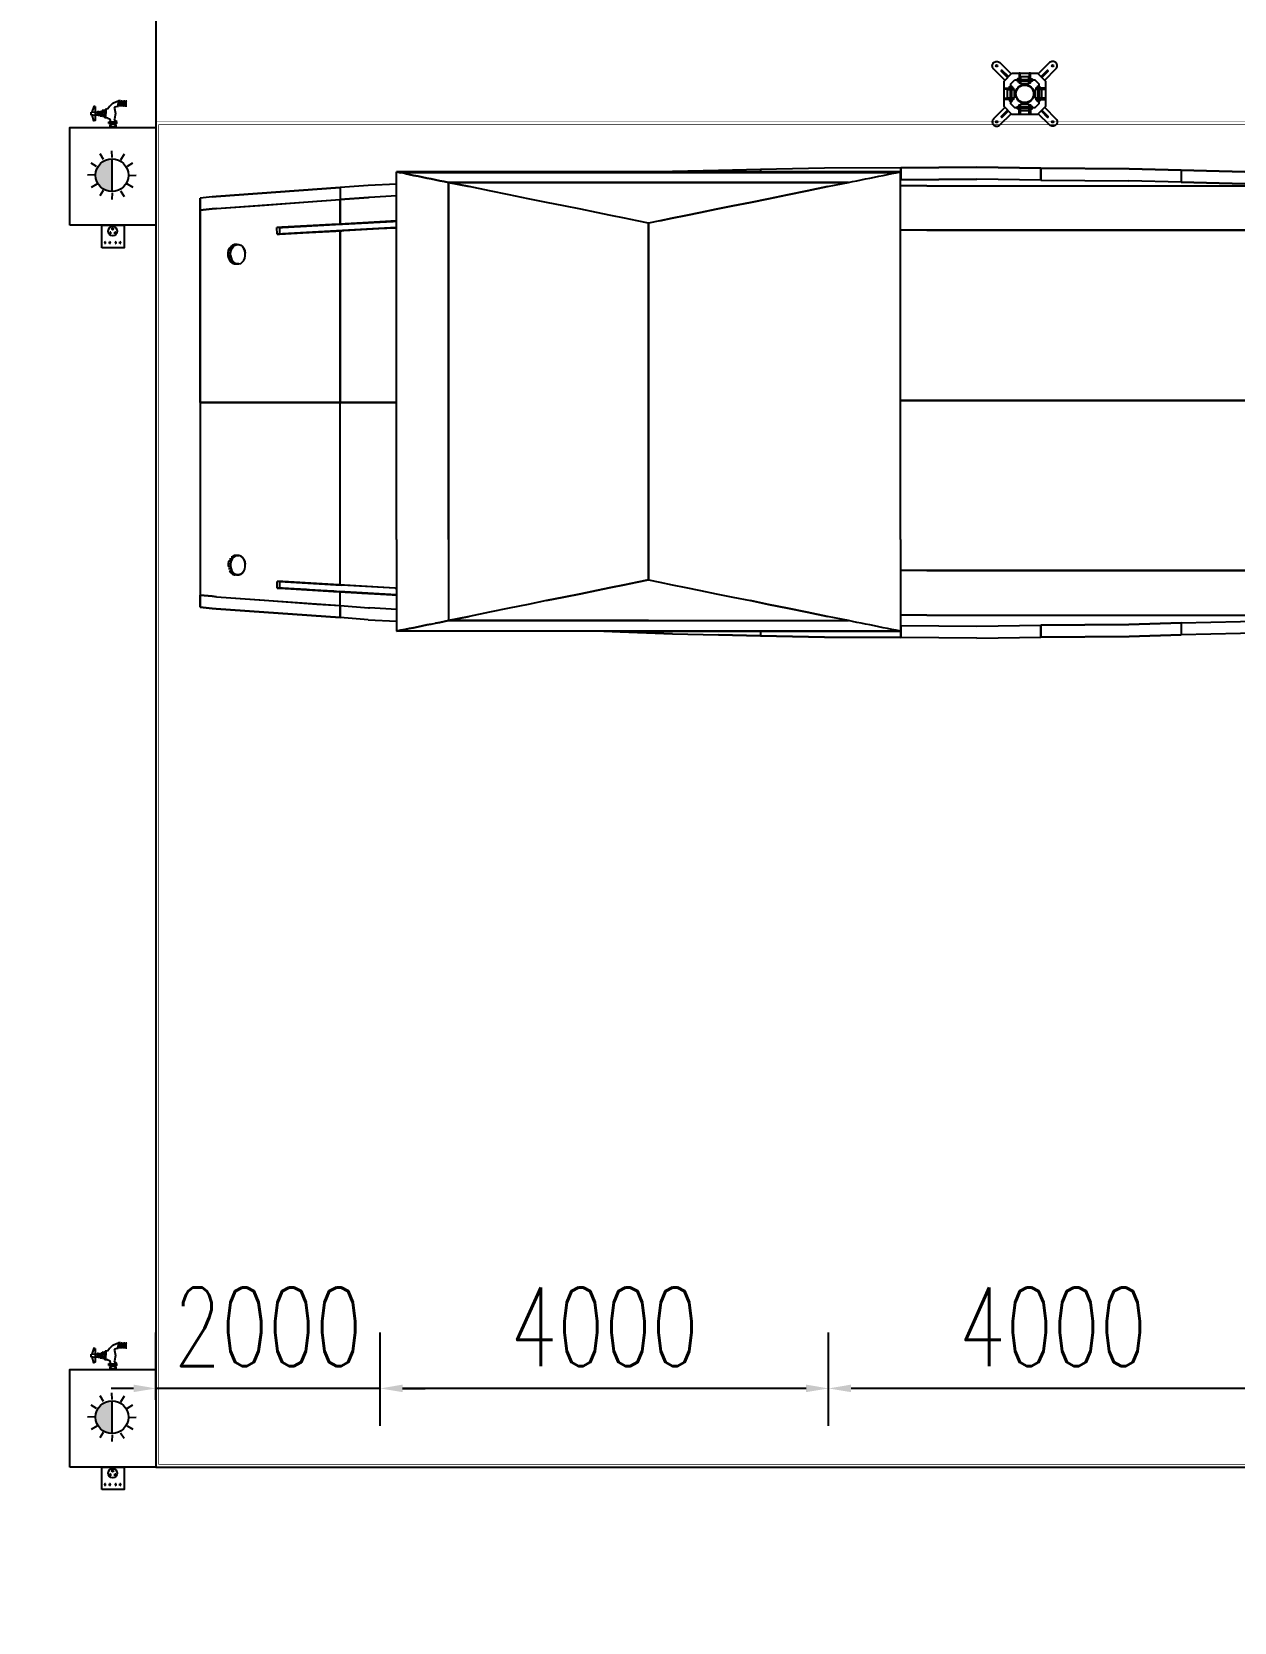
# Model space of a CAD drawing. Header units: millimetres. Extents: x -1003406 to 3312184, y 81337 to 716393.
# Drawn here: x 1401102 to 1411828, y 275151 to 289336 of the extents above; entities that cross this region are included whole.
import ezdxf

# ---------------------------------------------------------------- set-up
doc = ezdxf.new("R2010")
doc.units = ezdxf.units.MM
doc.header["$LTSCALE"] = 10
doc.linetypes.add('ACAD_ISO03W100', pattern=[30, 12, -18])
doc.layers.get('0').update_dxf_attribs({"linetype": 'CONTINUOUS'})
doc.layers.get('Defpoints').update_dxf_attribs({"linetype": 'CONTINUOUS'})
for name, color, linetype in [('W-ancillary measures附属措施', 1, 'CONTINUOUS'), ('W-bridge approach引桥', 4, 'CONTINUOUS'), ('W-FLOAT_BOWL浮筒', 253, 'CONTINUOUS'), ('W-MOUNTING固定方式', 5, 'CONTINUOUS'), ('W-STEEL_FRAME钢架', 3, 'CONTINUOUS'), ('配筋率', 61, 'CONTINUOUS')]:
    doc.layers.add(name, color=color, linetype=linetype)
doc.styles.add('STANDARD_T3', font='simplex.shx', dxfattribs={"width": 0.7, "bigfont": 'gbcbig.shx'})
doc.dimstyles.new('W&&200', dxfattribs={"dimtxt": 700, "dimasz": 200, "dimexe": 500, "dimexo": 600, "dimgap": 200, "dimtad": 1, "dimdec": 0, "dimzin": 0, "dimdsep": 46, "dimtxsty": 'STANDARD_T3', "dimcen": 0.09, "dimclrd": 1, "dimclre": 1, "dimclrt": 7, "dimazin": 2, "dimtfac": 1, "dimtdec": 0, "dimtix": 1, "dimtmove": 2, "dimatfit": 3, "dimfxl": 100, "dimtolj": 1, "dimtzin": 0, "dimarcsym": 0})

# ---------------------------------------------------------------- blocks, each defined once
blk = doc.blocks.new('A$C5dbce5db')
blk.add_hatch(color=3).paths.add_polyline_path([(793, 392, 1), (501, 392)])
at = {"color": 5}
for p, q in [((37, 450), (53, 450)), ((37, 415), (53, 415)), ((37, 356), (53, 356)), ((37, 321), (53, 321)), ((124, 403), (140, 403)), ((124, 368), (140, 368))]:
    blk.add_line(p, q, dxfattribs=at)
blk.add_line((501, 392), (793, 392))
at = {"color": 3}
blk.add_lwpolyline([(200, 768), (1071, 768), (1071, 0), (200, 0)], close=True, dxfattribs=at)
at = {"color": 0}
for points in [[(567, 528), (537, 578)], [(649, 551), (647, 611)], [(724, 531), (753, 579)], [(510, 471), (463, 501)], [(786, 469), (836, 499)], [(490, 391), (430, 394)], [(508, 315), (458, 285)], [(784, 312), (836, 282)], [(804, 392), (863, 394)], [(570, 257), (540, 205)], [(644, 232), (647, 178)], [(727, 255), (757, 205)]]:
    blk.add_lwpolyline(points, dxfattribs=at)
at = {"color": 3}
for points in [[(1260, 543), (1136, 543), (1131, 554), (1186, 568)], [(1179, 541), (1186, 579), (1208, 578)], [(1208, 578), (1212, 545)], [(1260, 543), (1261, 554), (1208, 572)], [(1157, 429), (1151, 413), (1135, 408)], [(1157, 429), (1159, 456)], [(1234, 447), (1158, 450)], [(1170, 461), (1159, 456)], [(1234, 452), (1159, 456)], [(1170, 461), (1171, 477)], [(1170, 461), (1224, 458), (1234, 452)], [(1171, 477), (1176, 482), (1181, 476)], [(1215, 496), (1177, 498), (1176, 482)], [(1219, 480), (1176, 482)], [(1211, 523), (1184, 519), (1178, 514)], [(1178, 509), (1178, 514)], [(1215, 507), (1178, 509)], [(1181, 476), (1209, 480)], [(1181, 476), (1181, 460)], [(1182, 498), (1183, 509)], [(1185, 541), (1184, 519)], [(1189, 519), (1188, 508)], [(1206, 540), (1205, 524)], [(1205, 524), (1205, 508)], [(1208, 459), (1209, 480), (1225, 480)], [(1209, 497), (1210, 507)], [(1211, 523), (1216, 518), (1215, 507)], [(1215, 496), (1219, 480)], [(1224, 458), (1225, 480)], [(1259, 413), (1239, 430), (1234, 452)], [(1075, 406), (1073, 362)], [(1100, 367), (1073, 362)], [(1102, 404), (1075, 406)], [(1081, 411), (1078, 357)], [(1111, 361), (1078, 357)], [(1108, 409), (1081, 411)], [(1102, 410), (1100, 361)], [(1122, 371), (1106, 372)], [(1123, 398), (1107, 399)], [(1108, 420), (1124, 419)], [(1108, 420), (1110, 350), (1126, 349)], [(1123, 398), (1122, 371), (1126, 349)], [(1124, 419), (1123, 398)], [(1135, 408), (1124, 409)], [(1126, 349), (1133, 365), (1149, 370)], [(1241, 370), (1197, 362), (1149, 370)], [(1241, 370), (1257, 364), (1262, 348)], [(1259, 413), (1290, 384), (1305, 351), (1310, 335)], [(1262, 348), (1261, 337)], [(1261, 337), (1310, 335)], [(1264, 283), (1264, 288), (1265, 299)], [(1265, 304), (1265, 310), (1266, 321)], [(1266, 326), (1266, 331), (1266, 337)], [(1268, 261), (1266, 337)], [(1269, 283), (1269, 288), (1270, 299)], [(1270, 304), (1271, 309), (1271, 320)], [(1271, 326), (1272, 331), (1272, 336)], [(1275, 282), (1275, 288), (1275, 298)], [(1276, 304), (1276, 309), (1276, 320)], [(1277, 325), (1277, 331), (1277, 336)], [(1279, 260), (1277, 336)], [(1280, 277), (1280, 282), (1281, 298)], [(1281, 303), (1281, 309), (1282, 320)], [(1282, 325), (1282, 331), (1283, 336)], [(1285, 276), (1285, 282), (1286, 293)], [(1286, 298), (1286, 303), (1287, 319)], [(1288, 325), (1288, 330), (1288, 336)], [(1290, 260), (1288, 336)], [(1291, 276), (1291, 281), (1291, 292)], [(1292, 298), (1292, 303), (1292, 314)], [(1293, 319), (1293, 325), (1293, 335)], [(1296, 276), (1296, 281), (1297, 292)], [(1297, 297), (1297, 303), (1298, 314)], [(1298, 319), (1298, 324), (1299, 335)], [(1301, 259), (1299, 335)], [(1301, 275), (1302, 281), (1302, 292)], [(1302, 297), (1303, 302), (1303, 313)], [(1304, 319), (1304, 324), (1304, 335)], [(1307, 275), (1307, 281), (1308, 291)], [(1308, 297), (1308, 302), (1309, 313)], [(1309, 318), (1309, 324), (1310, 335)], [(1263, 261), (1263, 267), (1264, 277)], [(1274, 261), (1274, 266), (1274, 271), (1269, 277)], [(1274, 261), (1274, 266), (1274, 277)], [(1284, 260), (1285, 271)], [(1284, 260), (1285, 271)], [(1295, 260), (1295, 265), (1290, 271)], [(1295, 260), (1296, 270)], [(1306, 259), (1306, 264), (1301, 270)], [(1306, 259), (1307, 270)]]:
    blk.add_lwpolyline(points, dxfattribs=at)
blk.add_lwpolyline([(0, 484), (200, 484), (200, 284), (0, 284)], close=True)
at = {"color": 5}
for centre, radius in [((147, 386), 41.3), ((167, 386), 8)]:
    blk.add_circle(centre, radius, dxfattribs=at)
at = {"color": 0}
blk.add_circle((647, 392), 146, dxfattribs=at)
at = {"color": 5}
for centre, start, end in [((45, 450), 0, 180), ((45, 415), 180, 0), ((45, 356), 0, 180), ((45, 321), 180, 0), ((132, 403), 0, 180), ((132, 368), 180, 0)]:
    blk.add_arc(centre, 8, start, end, dxfattribs=at)
blk = doc.blocks.new('A$C3f3ab1c7')
h = blk.add_hatch(color=256)
h.dxf.hatch_style = 1
edge = h.paths.add_edge_path(flags=17)
edge.add_arc((290, 290), 82.5, 0, 360)
edge = h.paths.add_edge_path(flags=0)
edge.add_arc((290, 290), 78.5, 0, 360)
edge = h.paths.add_edge_path(flags=17)
edge.add_arc((290, 290), 82.5, 0, 360)
edge = h.paths.add_edge_path(flags=0)
edge.add_arc((290, 290), 78.5, 0, 360)
edge = h.paths.add_edge_path(flags=17)
edge.add_arc((290, 290), 82.5, 0, 360)
edge = h.paths.add_edge_path(flags=0)
edge.add_arc((290, 290), 78.5, 0, 360)
edge = h.paths.add_edge_path(flags=17)
edge.add_arc((290, 290), 82.5, 0, 360)
edge = h.paths.add_edge_path(flags=0)
edge.add_arc((290, 290), 78.5, 0, 360)
for p, q in [((174, 356), (160, 356)), ((161, 354), (161, 347)), ((168, 343), (165, 347)), ((170, 343), (167, 347)), ((172, 347), (172, 354)), ((224, 406), (224, 420)), ((226, 418), (233, 418)), ((233, 407), (226, 407)), ((237, 412), (233, 415)), ((237, 410), (233, 413)), ((343, 412), (347, 415)), ((343, 410), (347, 413)), ((354, 418), (347, 418)), ((347, 407), (354, 407)), ((406, 356), (420, 356)), ((407, 347), (407, 354)), ((410, 343), (413, 347)), ((412, 343), (415, 347)), ((418, 354), (418, 347)), ((161, 226), (161, 233)), ((168, 237), (165, 233)), ((170, 237), (167, 233)), ((172, 233), (172, 226)), ((224, 174), (224, 160)), ((233, 172), (226, 172)), ((226, 161), (233, 161)), ((237, 170), (233, 167)), ((237, 168), (233, 165)), ((343, 170), (347, 167)), ((343, 168), (347, 165)), ((347, 172), (354, 172)), ((354, 161), (347, 161)), ((407, 233), (407, 226)), ((410, 237), (413, 233)), ((412, 237), (415, 233)), ((418, 226), (418, 233))]:
    blk.add_line(p, q)
at = {"color": 6, "linetype": 'ACAD_ISO03W100'}
for p, q in [((161, 340), (161, 240)), ((173, 340), (173, 240)), ((240, 418), (340, 418)), ((240, 406), (340, 406)), ((406, 340), (406, 240)), ((418, 340), (418, 240)), ((240, 173), (340, 173)), ((240, 161), (340, 161))]:
    blk.add_line(p, q, dxfattribs=at)
at = {"color": 2}
for p, q in [((167, 330), (167, 340)), ((250, 412), (240, 412)), ((340, 412), (330, 412)), ((412, 330), (412, 340)), ((167, 240), (167, 250)), ((250, 167), (240, 167)), ((340, 167), (330, 167)), ((412, 240), (412, 250))]:
    blk.add_line(p, q, dxfattribs=at)
at = {"color": 4}
for p, q in [((356, 419), (359, 419)), ((356, 413), (360, 413)), ((359, 407), (356, 407)), ((161, 224), (161, 221)), ((167, 224), (167, 220)), ((173, 221), (173, 224)), ((359, 173), (356, 173)), ((356, 167), (360, 167)), ((356, 161), (359, 161)), ((407, 221), (407, 224)), ((413, 224), (413, 220)), ((419, 224), (419, 221))]:
    blk.add_line(p, q, dxfattribs=at)
for points in [[(176, 475), (404, 475), (475, 404), (475, 176), (404, 105), (176, 105), (105, 176), (105, 404)], [(240, 475), (240, 389), (250, 389), (250, 475)], [(330, 475), (330, 389), (340, 389), (340, 475)], [(105, 340), (191, 340), (191, 330), (105, 330)], [(175, 356), (172, 356), (161, 356), (158, 356)], [(201, 415), (379, 415), (415, 379), (415, 201), (379, 165), (201, 165), (165, 201), (165, 379)], [(224, 404), (224, 407), (224, 418), (224, 421)], [(356, 404), (356, 407), (356, 418), (356, 421)], [(360, 408), (358, 406), (358, 420), (360, 418)], [(475, 340), (389, 340), (389, 330), (475, 330)], [(404, 356), (407, 356), (418, 356), (421, 356)], [(105, 250), (191, 250), (191, 240), (105, 240)], [(175, 224), (172, 224), (161, 224), (158, 224)], [(172, 220), (174, 222), (160, 222), (162, 220)], [(224, 175), (224, 172), (224, 161), (224, 158)], [(240, 105), (240, 191), (250, 191), (250, 105)], [(330, 105), (330, 191), (340, 191), (340, 105)], [(356, 175), (356, 172), (356, 161), (356, 158)], [(360, 172), (358, 174), (358, 160), (360, 162)], [(475, 250), (389, 250), (389, 240), (475, 240)], [(404, 224), (407, 224), (418, 224), (421, 224)], [(408, 220), (406, 222), (420, 222), (418, 220)]]:
    blk.add_lwpolyline(points, close=True)
for points in [[(237, 426), (237, 398), (240, 398), (240, 426), (237, 426), (237, 425)], [(343, 426), (343, 398), (340, 398), (340, 426), (343, 426), (343, 425)], [(153, 343), (181, 343), (181, 340), (153, 340), (153, 343), (154, 343)], [(358, 406), (356, 406), (356, 420), (358, 420)], [(426, 343), (398, 343), (398, 340), (426, 340), (426, 343), (425, 343)], [(153, 237), (181, 237), (181, 240), (153, 240), (153, 237), (154, 237)], [(174, 222), (174, 224), (160, 224), (160, 222)], [(237, 153), (237, 181), (240, 181), (240, 153), (237, 153), (237, 154)], [(343, 153), (343, 181), (340, 181), (340, 153), (343, 153), (343, 154)], [(358, 174), (356, 174), (356, 160), (358, 160)], [(426, 237), (398, 237), (398, 240), (426, 240), (426, 237), (425, 237)], [(406, 222), (406, 224), (420, 224), (420, 222)]]:
    blk.add_lwpolyline(points)
for points in [[(322, 442), (257, 442, 0.414214), (252, 437), (252, 387, 0.414214), (257, 382), (322, 382, 0.414214), (327, 387), (327, 437, 0.414214)], [(137, 257), (137, 322, -0.414214), (142, 327), (192, 327, -0.414214), (197, 322), (197, 257, -0.414214), (192, 252), (142, 252, -0.414214)], [(178, 354), (178, 347), (177, 347), (177, 343), (156, 343), (156, 347), (177, 347), (155, 347), (155, 354, -0.666667), (161, 354, -0.363636), (172, 354, -0.666667)], [(226, 401), (233, 401), (233, 402), (237, 402), (237, 423), (233, 423), (233, 402), (233, 424), (226, 424, 0.666667), (226, 418, 0.363636), (226, 407, 0.666667)], [(354, 401), (347, 401), (347, 402), (343, 402), (343, 423), (347, 423), (347, 402), (347, 424), (354, 424, -0.666667), (354, 418, -0.363636), (354, 407, -0.666667)], [(442, 257), (442, 322, 0.414214), (437, 327), (387, 327, 0.414214), (382, 322), (382, 257, 0.414214), (387, 252), (437, 252, 0.414214)], [(401, 354), (401, 347), (402, 347), (402, 343), (423, 343), (423, 347), (402, 347), (424, 347), (424, 354, 0.666667), (418, 354, 0.363636), (407, 354, 0.666667)], [(178, 226), (178, 233), (177, 233), (177, 237), (156, 237), (156, 233), (177, 233), (155, 233), (155, 226, 0.666667), (161, 226, 0.363636), (172, 226, 0.666667)], [(226, 178), (233, 178), (233, 177), (237, 177), (237, 156), (233, 156), (233, 177), (233, 155), (226, 155, -0.666667), (226, 161, -0.363636), (226, 172, -0.666667)], [(322, 137), (257, 137, -0.414214), (252, 142), (252, 192, -0.414214), (257, 197), (322, 197, -0.414214), (327, 192), (327, 142, -0.414214)], [(354, 178), (347, 178), (347, 177), (343, 177), (343, 156), (347, 156), (347, 177), (347, 155), (354, 155, 0.666667), (354, 161, 0.363636), (354, 172, 0.666667)], [(401, 226), (401, 233), (402, 233), (402, 237), (423, 237), (423, 233), (402, 233), (424, 233), (424, 226, -0.666667), (418, 226, -0.363636), (407, 226, -0.666667)]]:
    blk.add_lwpolyline(points, format="xyb", close=True)
at = {"layer": 'W-ancillary measures附属措施'}
for radius in [82.5, 82.5, 82.5, 82.5, 78.5, 78.5, 78.5, 78.5]:
    blk.add_circle((290, 290), radius, dxfattribs=at)
at = {"layer": 'W-MOUNTING固定方式', "color": 6}
for points in [[(112, 411), (12, 512, -0.414214), (12, 568), (12, 568, -0.414214), (68, 568), (169, 468)], [(468, 411), (568, 512, 0.414214), (568, 568), (568, 568, 0.414214), (512, 568), (411, 468)], [(112, 169), (12, 68, 0.414214), (12, 12), (12, 12, 0.414214), (68, 12), (169, 112)], [(468, 169), (568, 68, -0.414214), (568, 12), (568, 12, -0.414214), (512, 12), (411, 112)]]:
    blk.add_lwpolyline(points, format="xyb", dxfattribs=at)
for points in [[(144, 443), (87, 500), (80, 493), (137, 436)], [(436, 443), (493, 500), (500, 493), (443, 436)], [(144, 137), (87, 80), (80, 87), (137, 144)], [(436, 137), (493, 80), (500, 87), (443, 144)]]:
    blk.add_lwpolyline(points, dxfattribs=at)
at = {"layer": 'W-MOUNTING固定方式', "color": 5}
for centre in [(40, 540), (540, 540), (40, 40), (540, 40)]:
    blk.add_circle(centre, 7, dxfattribs=at)
blk = doc.blocks.new('*D369')
at = {"layer": 'Defpoints', "color": 0, "transparency": 16777216}
for p in [(1408210, 277236), (1408210, 276302), (1412210, 276302)]:
    blk.add_point(p, dxfattribs=at)
at = {"layer": 'W-bridge approach引桥', "color": 1, "lineweight": -2, "transparency": 16777216}
for p, q in [((1408210, 276902), (1408210, 277736)), ((1412210, 276902), (1412210, 277736)), ((1412010, 277236), (1408410, 277236))]:
    blk.add_line(p, q, dxfattribs=at)
at = {"layer": 'W-bridge approach引桥', "color": 1, "transparency": 16777216}
for points in [[(1408410, 277270), (1408410, 277203), (1408210, 277236)], [(1412010, 277270), (1412010, 277203), (1412210, 277236)]]:
    blk.add_solid(points, dxfattribs=at)
at = {"layer": 'W-bridge approach引桥', "color": 7, "transparency": 16777216, "insert": (1410210, 277786), "char_height": 700, "attachment_point": 5, "style": 'STANDARD_T3'}
blk.add_mtext('\\A1;4000', dxfattribs=at)
blk = doc.blocks.new('*D370')
at = {"layer": 'Defpoints', "color": 0, "transparency": 16777216}
for p in [(1404210, 277236), (1404210, 276302), (1408210, 276302)]:
    blk.add_point(p, dxfattribs=at)
at = {"layer": 'W-bridge approach引桥', "color": 1, "lineweight": -2, "transparency": 16777216}
for p, q in [((1404210, 276902), (1404210, 277736)), ((1408210, 276902), (1408210, 277736)), ((1408010, 277236), (1404410, 277236))]:
    blk.add_line(p, q, dxfattribs=at)
at = {"layer": 'W-bridge approach引桥', "color": 1, "transparency": 16777216}
for points in [[(1404410, 277270), (1404410, 277203), (1404210, 277236)], [(1408010, 277270), (1408010, 277203), (1408210, 277236)]]:
    blk.add_solid(points, dxfattribs=at)
at = {"layer": 'W-bridge approach引桥', "color": 7, "transparency": 16777216, "insert": (1406210, 277786), "char_height": 700, "attachment_point": 5, "style": 'STANDARD_T3'}
blk.add_mtext('\\A1;4000', dxfattribs=at)
blk = doc.blocks.new('*D371')
at = {"layer": 'Defpoints', "color": 0, "transparency": 16777216}
for p in [(1402210, 277236), (1402210, 276533), (1404210, 276302)]:
    blk.add_point(p, dxfattribs=at)
at = {"layer": 'W-bridge approach引桥', "color": 1, "lineweight": -2, "transparency": 16777216}
for p, q in [((1402210, 277133), (1402210, 277736)), ((1404210, 276902), (1404210, 277736)), ((1402010, 277236), (1401810, 277236)), ((1404210, 277236), (1402210, 277236)), ((1404410, 277236), (1404610, 277236))]:
    blk.add_line(p, q, dxfattribs=at)
at = {"layer": 'W-bridge approach引桥', "color": 1, "transparency": 16777216}
for points in [[(1402010, 277270), (1402010, 277203), (1402210, 277236)], [(1404410, 277270), (1404410, 277203), (1404210, 277236)]]:
    blk.add_solid(points, dxfattribs=at)
at = {"layer": 'W-bridge approach引桥', "color": 7, "transparency": 16777216, "insert": (1403210, 277786), "char_height": 700, "attachment_point": 5, "style": 'STANDARD_T3'}
blk.add_mtext('\\A1;2000', dxfattribs=at)
blk = doc.blocks.new('$matou$00000062')
at = {"color": 0, "linetype": 'Continuous'}
for p, q in [((-1663, 7162), (-1660, 7196)), ((-1660, 7196), (-1663, 7162)), ((-1660, 7196), (-1651, 7300)), ((-1651, 7300), (-1660, 7196)), ((-1651, 7299), (-1554, 7300)), ((-1651, 7299), (-1651, 7300)), ((-1651, 7300), (-1554, 7300)), ((-1651, 7299), (-1554, 7300)), ((-1554, 7300), (-1651, 7300)), ((-1554, 7300), (-1651, 7300)), ((-1651, 7299), (-1554, 7299)), ((-1606, 7300), (-1606, 7300)), ((-1606, 7300), (-1606, 7300)), ((-1563, 7196), (-1566, 7158)), ((-1563, 7196), (-1566, 7158)), ((-1566, 7158), (-1563, 7196)), ((-1563, 7196), (-1554, 7299)), ((-1554, 7299), (-1563, 7196)), ((-1563, 7196), (-1554, 7299)), ((0, 7300), (-1554, 7300)), ((0, 7300), (-1554, 7300)), ((-1554, 7300), (-1554, 7299)), ((0, 7300), (0, 7196)), ((0, 7196), (0, 7300)), ((1554, 7300), (0, 7300)), ((0, 7300), (1554, 7300)), ((0, 7196), (0, 7300)), ((0, 7196), (0, 7300)), ((0, 7196), (0, 6742)), ((0, 6742), (0, 7196)), ((0, 7196), (0, 6742)), ((0, 6742), (0, 7196)), ((1554, 7300), (1651, 7300)), ((1554, 7300), (1651, 7300)), ((1554, 7299), (1554, 7300)), ((1651, 7300), (1554, 7300)), ((1651, 7300), (1554, 7299)), ((1651, 7300), (1554, 7299)), ((1563, 7196), (1554, 7299)), ((1554, 7299), (1563, 7196)), ((1651, 7299), (1554, 7299)), ((1563, 7196), (1554, 7299)), ((1566, 7158), (1563, 7196)), ((1563, 7196), (1566, 7158)), ((1563, 7196), (1566, 7158)), ((1606, 7300), (1606, 7300)), ((1606, 7300), (1606, 7300)), ((1660, 7196), (1651, 7300)), ((1660, 7196), (1651, 7300)), ((1651, 7300), (1651, 7299)), ((1663, 7162), (1660, 7196)), ((1660, 7196), (1663, 7162)), ((-1735, 6085), (-1663, 7162)), ((-1735, 6085), (-1663, 7162)), ((-1735, 6084), (-1663, 7162)), ((-1735, 6085), (-1663, 7162)), ((-1663, 7162), (-1735, 6084)), ((-1735, 6084), (-1663, 7162)), ((-1663, 7162), (-1663, 7162)), ((-1566, 7158), (-1638, 6084)), ((-1566, 7158), (-1638, 6084)), ((-1566, 7158), (-1594, 6742)), ((1566, 7158), (1638, 6084)), ((1566, 7158), (1638, 6084)), ((1566, 7158), (1594, 6742)), ((1663, 7162), (1735, 6084)), ((1663, 7162), (1735, 6084)), ((1663, 7162), (1663, 7162)), ((1735, 6085), (1663, 7162)), ((1735, 6085), (1663, 7162)), ((1735, 6084), (1663, 7162)), ((1735, 6085), (1663, 7162)), ((-1384, 7019), (-1390, 7003)), ((-1390, 7003), (-1390, 6997)), ((-1390, 6981), (-1390, 7003)), ((-1390, 6981), (-1390, 7003)), ((-1390, 6981), (-1384, 6998)), ((-1384, 6998), (-1390, 6981)), ((-1390, 6965), (-1390, 6986)), ((-1390, 6965), (-1390, 6986)), ((-1390, 6965), (-1390, 6981)), ((-1390, 6981), (-1390, 6965)), ((-1385, 6948), (-1390, 6965)), ((-1390, 6965), (-1385, 6948)), ((-1375, 6934), (-1385, 6948)), ((-1385, 6948), (-1375, 6934)), ((-1374, 7034), (-1384, 7019)), ((-1384, 6998), (-1384, 7019)), ((-1384, 6998), (-1384, 7019)), ((-1384, 6998), (-1374, 7012)), ((-1374, 7012), (-1384, 6998)), ((-1361, 6921), (-1375, 6934)), ((-1375, 6934), (-1361, 6921)), ((-1374, 7034), (-1359, 7045)), ((-1374, 7012), (-1374, 7034)), ((-1374, 7034), (-1374, 7012)), ((-1374, 7012), (-1359, 7024)), ((-1374, 7012), (-1359, 7024)), ((-1359, 7045), (-1359, 7024)), ((-1359, 7024), (-1359, 7045)), ((-1359, 7024), (-1341, 7032)), ((-1341, 7032), (-1359, 7024)), ((-1341, 7032), (-1341, 7054)), ((-1341, 7032), (-1341, 7054)), ((-1341, 7032), (-1321, 7036)), ((-1321, 7036), (-1341, 7032)), ((-1321, 7036), (-1321, 7058)), ((-1321, 7036), (-1321, 7058)), ((-1300, 7057), (-1321, 7058)), ((-1300, 7036), (-1321, 7036)), ((-1300, 7036), (-1321, 7036)), ((-1300, 7036), (-1300, 7057)), ((-1300, 7036), (-1300, 7057)), ((-1280, 7053), (-1300, 7057)), ((-1280, 7031), (-1300, 7036)), ((-1280, 7031), (-1300, 7036)), ((-1280, 7031), (-1280, 7053)), ((-1280, 7031), (-1280, 7053)), ((-1263, 7023), (-1280, 7031)), ((-1263, 7023), (-1280, 7031)), ((-1265, 6920), (-1250, 6932)), ((-1265, 6920), (-1250, 6932)), ((-1263, 7023), (-1263, 7044)), ((-1263, 7044), (-1263, 7023)), ((-1248, 7010), (-1263, 7023)), ((-1248, 7010), (-1263, 7023)), ((-1239, 6946), (-1250, 6932)), ((-1250, 6932), (-1239, 6946)), ((-1248, 7032), (-1248, 7010)), ((-1248, 7010), (-1248, 7032)), ((-1248, 7010), (-1238, 6996)), ((-1238, 6996), (-1248, 7010)), ((-1239, 6946), (-1234, 6963)), ((-1239, 6946), (-1234, 6963)), ((-1238, 6996), (-1238, 7017)), ((-1238, 7017), (-1238, 6996)), ((-1233, 7001), (-1238, 7017)), ((-1233, 6979), (-1238, 6996)), ((-1233, 6979), (-1238, 6996)), ((-1233, 6979), (-1234, 6963)), ((-1234, 6963), (-1233, 6979)), ((-1233, 7001), (-1233, 6979)), ((-1233, 6979), (-1233, 7001)), ((1119, 7003), (1125, 7019)), ((1125, 7019), (1119, 7003)), ((1119, 6986), (1119, 7003)), ((1119, 7003), (1119, 6986)), ((1119, 6981), (1119, 7003)), ((1119, 6981), (1119, 7003)), ((1125, 6998), (1119, 6981)), ((1125, 6998), (1119, 6981)), ((1119, 6965), (1119, 6986)), ((1119, 6965), (1119, 6986)), ((1119, 6981), (1119, 6965)), ((1119, 6981), (1119, 6965)), ((1119, 6965), (1124, 6948)), ((1119, 6965), (1124, 6948)), ((1124, 6948), (1134, 6934)), ((1124, 6948), (1134, 6934)), ((1125, 7019), (1136, 7034)), ((1136, 7034), (1125, 7019)), ((1125, 6998), (1125, 7019)), ((1125, 6998), (1125, 7019)), ((1136, 7012), (1125, 6998)), ((1136, 7012), (1125, 6998)), ((1134, 6934), (1148, 6921)), ((1134, 6934), (1148, 6921)), ((1136, 7034), (1150, 7045)), ((1150, 7045), (1136, 7034)), ((1136, 7012), (1136, 7034)), ((1136, 7012), (1136, 7034)), ((1136, 7012), (1150, 7024)), ((1150, 7024), (1136, 7012)), ((1168, 7054), (1150, 7045)), ((1168, 7054), (1150, 7045)), ((1150, 7024), (1150, 7045)), ((1150, 7024), (1150, 7045)), ((1168, 7032), (1150, 7024)), ((1168, 7032), (1150, 7024)), ((1188, 7058), (1168, 7054)), ((1168, 7054), (1188, 7058)), ((1168, 7032), (1168, 7054)), ((1168, 7032), (1168, 7054)), ((1188, 7036), (1168, 7032)), ((1188, 7036), (1168, 7032)), ((1188, 7036), (1188, 7058)), ((1188, 7058), (1188, 7036)), ((1188, 7058), (1209, 7057)), ((1188, 7058), (1209, 7057)), ((1188, 7036), (1209, 7036)), ((1188, 7036), (1209, 7036)), ((1209, 7057), (1209, 7036)), ((1209, 7057), (1209, 7036)), ((1209, 7057), (1229, 7053)), ((1209, 7057), (1229, 7053)), ((1209, 7036), (1229, 7031)), ((1209, 7036), (1229, 7031)), ((1229, 7053), (1229, 7031)), ((1229, 7053), (1247, 7044)), ((1229, 7053), (1229, 7031)), ((1247, 7044), (1229, 7053)), ((1229, 7031), (1247, 7023)), ((1229, 7031), (1247, 7023)), ((1259, 6932), (1244, 6920)), ((1244, 6920), (1259, 6932)), ((1247, 7044), (1261, 7032)), ((1247, 7023), (1247, 7044)), ((1247, 7044), (1247, 7023)), ((1261, 7032), (1247, 7044)), ((1261, 7010), (1247, 7023)), ((1247, 7023), (1261, 7010)), ((1270, 6946), (1259, 6932)), ((1270, 6946), (1259, 6932)), ((1261, 7010), (1261, 7032)), ((1261, 7032), (1271, 7017)), ((1261, 7010), (1261, 7032)), ((1271, 7017), (1261, 7032)), ((1261, 7010), (1271, 6996)), ((1261, 7010), (1271, 6996)), ((1276, 6963), (1270, 6946)), ((1276, 6963), (1270, 6946)), ((1271, 7017), (1276, 7001)), ((1271, 6996), (1271, 7017)), ((1271, 6996), (1271, 7017)), ((1276, 7001), (1271, 7017)), ((1271, 6996), (1276, 6979)), ((1271, 6996), (1276, 6979)), ((1276, 6979), (1276, 7001)), ((1276, 6979), (1276, 7001)), ((1276, 6979), (1276, 6963)), ((1276, 6979), (1276, 6963)), ((-1361, 6921), (-1343, 6913)), ((-1361, 6921), (-1343, 6913)), ((-1343, 6913), (-1323, 6908)), ((-1343, 6913), (-1323, 6908)), ((-1323, 6908), (-1303, 6908)), ((-1323, 6908), (-1303, 6908)), ((-1283, 6912), (-1303, 6908)), ((-1303, 6908), (-1283, 6912)), ((-1265, 6920), (-1283, 6912)), ((-1283, 6912), (-1265, 6920)), ((1148, 6921), (1166, 6913)), ((1148, 6921), (1166, 6913)), ((1166, 6913), (1186, 6908)), ((1166, 6913), (1186, 6908)), ((1186, 6908), (1206, 6908)), ((1186, 6908), (1206, 6908)), ((1226, 6912), (1206, 6908)), ((1206, 6908), (1226, 6912)), ((1244, 6920), (1226, 6912)), ((1226, 6912), (1244, 6920)), ((-1594, 6742), (-1625, 6288)), ((0, 6742), (0, 6288)), ((0, 6288), (0, 6742)), ((0, 6742), (0, 6288)), ((0, 6288), (0, 6742)), ((1594, 6742), (1625, 6288)), ((-1527, 6077), (-1498, 6591)), ((-1497, 6606), (-1526, 6092)), ((-1497, 6585), (-1526, 6071)), ((-1497, 6585), (-1523, 6124)), ((-1523, 6124), (-1497, 6585)), ((-1498, 6591), (-1522, 6156)), ((-1522, 6156), (-1498, 6591)), ((-1498, 6573), (-1522, 6138)), ((-1498, 6573), (-1522, 6138)), ((-1498, 6591), (-1510, 6365)), ((-1498, 6591), (-1510, 6365)), ((-1510, 6364), (-1498, 6573)), ((-1498, 6573), (-1510, 6364)), ((-1509, 6377), (-1497, 6604)), ((-1497, 6604), (-1509, 6377)), ((-1509, 6377), (-1497, 6587)), ((-1497, 6587), (-1509, 6377)), ((-1496, 6611), (-1507, 6410)), ((-1498, 5607), (-1444, 6583)), ((-1497, 6606), (-1496, 6632)), ((-1497, 6606), (-1496, 6632)), ((-1496, 6611), (-1497, 6585)), ((-1497, 6585), (-1496, 6611)), ((-1497, 6604), (-1497, 6587)), ((-1497, 6587), (-1497, 6604)), ((-1496, 6632), (-1443, 6630)), ((-1496, 6611), (-1496, 6632)), ((-1496, 6632), (-1443, 6630)), ((-1496, 6632), (-1496, 6611)), ((-1443, 6610), (-1496, 6611)), ((-1443, 6610), (-1496, 6611)), ((-1444, 6583), (-1473, 6069)), ((-1443, 6610), (-1470, 6118)), ((-1444, 6583), (-1470, 6122)), ((-1470, 6122), (-1444, 6583)), ((-1444, 6583), (-1443, 6610)), ((-1443, 6610), (-1444, 6583)), ((-1443, 6610), (-1443, 6630)), ((-1443, 6610), (-1443, 6630)), ((1360, 6631), (1413, 6633)), ((1360, 6631), (1413, 6633)), ((1360, 6610), (1360, 6631)), ((1360, 6631), (1360, 6610)), ((1413, 6612), (1360, 6610)), ((1413, 6612), (1360, 6610)), ((1360, 6610), (1412, 5596)), ((1360, 6610), (1361, 6584)), ((1361, 6584), (1360, 6610)), ((1361, 6584), (1387, 6070)), ((1361, 6584), (1385, 6122)), ((1412, 5596), (1361, 6584)), ((1385, 6122), (1361, 6584)), ((1414, 6607), (1413, 6633)), ((1413, 6612), (1413, 6633)), ((1413, 6612), (1413, 6633)), ((1414, 6607), (1413, 6633)), ((1414, 6586), (1413, 6612)), ((1413, 6612), (1414, 6586)), ((1414, 6607), (1440, 6092)), ((1414, 6605), (1425, 6378)), ((1414, 6605), (1425, 6378)), ((1414, 6605), (1414, 6588)), ((1414, 6605), (1414, 6588)), ((1414, 6588), (1425, 6378)), ((1414, 6588), (1425, 6378)), ((1414, 6586), (1438, 6124)), ((1438, 6124), (1414, 6586)), ((1455, 5784), (1414, 6586)), ((1414, 6586), (1414, 6586)), ((1437, 6157), (1415, 6592)), ((1415, 6592), (1437, 6157)), ((1415, 6592), (1426, 6366)), ((1415, 6592), (1437, 6157)), ((1426, 6366), (1415, 6592)), ((1415, 6574), (1426, 6365)), ((1426, 6365), (1415, 6574)), ((1437, 6139), (1415, 6574)), ((1437, 6139), (1415, 6574)), ((-1511, 6352), (-1523, 6125)), ((-1511, 6352), (-1523, 6125)), ((-1511, 6352), (-1523, 6142)), ((-1523, 6142), (-1511, 6352)), ((-1522, 6156), (-1510, 6365)), ((-1522, 6156), (-1510, 6365)), ((-1510, 6364), (-1522, 6138)), ((-1522, 6138), (-1510, 6364)), ((-1511, 6352), (-1510, 6364)), ((-1509, 6377), (-1510, 6365)), ((-1510, 6364), (-1510, 6364)), ((1426, 6366), (1425, 6378)), ((1426, 6365), (1425, 6365)), ((1426, 6366), (1437, 6157)), ((1426, 6366), (1437, 6157)), ((1427, 6353), (1426, 6365)), ((1426, 6365), (1437, 6139)), ((1437, 6139), (1426, 6365)), ((1438, 6126), (1427, 6353)), ((1427, 6353), (1438, 6126)), ((1438, 6143), (1427, 6353)), ((1438, 6143), (1427, 6353)), ((-1625, 6288), (-1638, 6084)), ((0, 6288), (0, 6084)), ((0, 6084), (0, 6288)), ((0, 6288), (0, 6084)), ((0, 6084), (0, 6288)), ((1625, 6288), (1638, 6084)), ((-1752, 5841), (-1735, 6084)), ((-1752, 5841), (-1735, 6084)), ((-1735, 6085), (-1735, 6084)), ((-1735, 6084), (-1638, 6084)), ((-1638, 6084), (-1735, 6084)), ((-1638, 6084), (-1656, 5838)), ((-1638, 6084), (-1656, 5838)), ((-1638, 6084), (-1656, 5838)), ((-1638, 6084), (-1526, 6084)), ((-1638, 6084), (-1526, 6084)), ((-1552, 5596), (-1525, 6092)), ((-1526, 6092), (-1552, 5630)), ((-1526, 6092), (-1552, 5630)), ((-1552, 5596), (-1526, 6071)), ((-1551, 5642), (-1527, 6077)), ((-1551, 5642), (-1527, 6077)), ((-1527, 6059), (-1551, 5624)), ((-1527, 6059), (-1551, 5624)), ((-1527, 6077), (-1539, 5851)), ((-1527, 6077), (-1539, 5851)), ((-1527, 6059), (-1539, 5850)), ((-1539, 5850), (-1527, 6059)), ((-1526, 6090), (-1538, 5863)), ((-1538, 5863), (-1526, 6090)), ((-1538, 5863), (-1526, 6073)), ((-1526, 6073), (-1538, 5863)), ((-1527, 6077), (-1522, 6156)), ((-1526, 6071), (-1523, 6124)), ((-1526, 6071), (-1523, 6124)), ((-1526, 6092), (-1526, 6094)), ((-1526, 6092), (-1526, 6094)), ((-1526, 6073), (-1526, 6090)), ((-1526, 6073), (-1526, 6090)), ((-1523, 6146), (-1523, 6144)), ((-1523, 6146), (-1523, 6144)), ((-1523, 6142), (-1523, 6125)), ((-1523, 6142), (-1522, 6142)), ((-1523, 6142), (-1523, 6125)), ((-1522, 6142), (-1523, 6142)), ((-1498, 5607), (-1473, 6069)), ((-1498, 5607), (-1473, 6069)), ((-1473, 6069), (-1470, 6122)), ((-1473, 6069), (-1470, 6122)), ((-1472, 6084), (0, 6084)), ((-1472, 6084), (0, 6084)), ((0, 5596), (0, 6084)), ((0, 5596), (0, 6084)), ((1387, 6084), (0, 6084)), ((0, 6084), (0, 5596)), ((0, 6084), (0, 5596)), ((0, 6084), (1387, 6084)), ((1387, 6070), (1385, 6122)), ((1387, 6070), (1385, 6122)), ((1412, 5596), (1387, 6070)), ((1441, 6078), (1437, 6157)), ((1437, 6143), (1438, 6143)), ((1438, 6143), (1437, 6143)), ((1438, 6145), (1438, 6147)), ((1438, 6145), (1438, 6147)), ((1438, 6143), (1438, 6126)), ((1438, 6126), (1438, 6143)), ((1438, 6124), (1452, 5841)), ((1440, 6072), (1438, 6122)), ((1440, 6072), (1438, 6122)), ((1440, 6092), (1440, 6094)), ((1440, 6094), (1440, 6092)), ((1440, 6092), (1464, 5630)), ((1464, 5630), (1440, 6092)), ((1440, 6090), (1452, 5863)), ((1452, 5863), (1440, 6090)), ((1440, 6090), (1440, 6073)), ((1440, 6090), (1440, 6073)), ((1440, 6073), (1452, 5863)), ((1452, 5863), (1440, 6073)), ((1464, 5610), (1440, 6072)), ((1440, 6072), (1464, 5610)), ((1638, 6084), (1441, 6084)), ((1441, 6084), (1638, 6084)), ((1452, 5851), (1441, 6078)), ((1452, 5851), (1441, 6078)), ((1466, 5596), (1441, 6078)), ((1463, 5642), (1441, 6078)), ((1441, 6078), (1463, 5642)), ((1441, 6060), (1452, 5851)), ((1452, 5851), (1441, 6060)), ((1465, 5596), (1441, 6060)), ((1638, 6084), (1656, 5838)), ((1656, 5838), (1638, 6084)), ((1735, 6084), (1638, 6084)), ((1735, 6084), (1638, 6084)), ((1638, 6084), (1656, 5838)), ((1735, 6085), (1735, 6084)), ((1752, 5841), (1735, 6084)), ((1752, 5841), (1735, 6084)), ((-1752, 5841), (-1764, 5596)), ((-1752, 5841), (-1764, 5596)), ((-1668, 5596), (-1656, 5829)), ((-1668, 5596), (-1656, 5829)), ((-1656, 5838), (-1656, 5829)), ((-1656, 5838), (-1656, 5829)), ((-1539, 5838), (-1552, 5628)), ((-1552, 5628), (-1539, 5838)), ((-1551, 5642), (-1539, 5851)), ((-1551, 5642), (-1539, 5851)), ((-1551, 5624), (-1539, 5850)), ((-1551, 5624), (-1539, 5850)), ((-1539, 5838), (-1551, 5611)), ((-1539, 5838), (-1551, 5611)), ((-1542, 5784), (-1551, 5609)), ((-1551, 5609), (-1542, 5784)), ((-1538, 5863), (-1539, 5851)), ((-1538, 5850), (-1539, 5850)), ((-1539, 5838), (-1539, 5850)), ((1452, 5851), (1452, 5863)), ((1463, 5624), (1452, 5851)), ((1452, 5851), (1463, 5624)), ((1452, 5851), (1452, 5850)), ((1453, 5839), (1452, 5851)), ((1452, 5851), (1463, 5642)), ((1452, 5851), (1463, 5642)), ((1453, 5839), (1464, 5612)), ((1464, 5612), (1453, 5839)), ((1464, 5629), (1453, 5839)), ((1464, 5629), (1453, 5839)), ((1656, 5829), (1656, 5838)), ((1656, 5829), (1656, 5838)), ((1668, 5596), (1656, 5829)), ((1668, 5596), (1656, 5829)), ((1668, 5596), (1656, 5829)), ((1764, 5596), (1752, 5841)), ((1764, 5596), (1752, 5841)), ((1404, 5751), (1411, 5608)), ((1411, 5608), (1404, 5751)), ((-1844, 3408), (-1844, 5596)), ((-1844, 3408), (-1844, 5596)), ((-1844, 5596), (-1837, 5560)), ((-1837, 5560), (-1844, 5596)), ((-1104, 5596), (-1844, 5596)), ((-1104, 5596), (-1844, 5596)), ((-1837, 5560), (-1830, 5522)), ((-1830, 5522), (-1837, 5560)), ((-1830, 5522), (-1823, 5485)), ((-1823, 5485), (-1830, 5522)), ((-1553, 5596), (-1551, 5642)), ((-1552, 5630), (-1553, 5596)), ((-1552, 5632), (-1552, 5630)), ((-1552, 5630), (-1552, 5632)), ((-1552, 5628), (-1551, 5611)), ((-1552, 5628), (-1551, 5628)), ((-1552, 5628), (-1551, 5611)), ((-1551, 5628), (-1552, 5628)), ((-1552, 5596), (-1551, 5624)), ((-1551, 5609), (-1552, 5596)), ((-1552, 5596), (-1551, 5609)), ((-1499, 5596), (-1498, 5607)), ((-1499, 5596), (-1498, 5607)), ((-1498, 5607), (-1499, 5596)), ((-1499, 5596), (-1498, 5607)), ((-1104, 5596), (1862, 5596)), ((-1104, 5596), (1862, 5596)), ((1412, 5596), (1411, 5608)), ((1466, 5596), (1463, 5642)), ((1466, 5596), (1463, 5642)), ((1463, 5629), (1464, 5629)), ((1464, 5629), (1463, 5629)), ((1464, 5630), (1464, 5633)), ((1464, 5630), (1464, 5633)), ((1464, 5630), (1466, 5596)), ((1464, 5630), (1466, 5596)), ((1464, 5612), (1464, 5629)), ((1464, 5629), (1464, 5612)), ((1465, 5596), (1464, 5610)), ((1465, 5596), (1464, 5610)), ((1464, 5610), (1465, 5596)), ((1848, 5522), (1841, 5485)), ((1841, 5485), (1848, 5522)), ((1848, 5522), (1855, 5560)), ((1848, 5522), (1855, 5560)), ((1862, 5596), (1855, 5560)), ((1855, 5560), (1862, 5596)), ((1855, 1256), (1855, 5560)), ((1862, 5596), (1862, 1219)), ((1862, 1219), (1862, 5596)), ((-1823, 5485), (-1816, 5447)), ((-1816, 5447), (-1823, 5485)), ((-1816, 5447), (-1809, 5408)), ((-1809, 5408), (-1816, 5447)), ((-1809, 5408), (-1801, 5370)), ((-1801, 5370), (-1809, 5408)), ((1827, 5408), (1819, 5370)), ((1819, 5370), (1827, 5408)), ((1834, 5447), (1827, 5408)), ((1827, 5408), (1834, 5447)), ((1841, 5485), (1834, 5447)), ((1834, 5447), (1841, 5485)), ((-1801, 5370), (-1794, 5332)), ((-1794, 5332), (-1801, 5370)), ((-1794, 5332), (-1787, 5294)), ((-1787, 5294), (-1794, 5332)), ((-1787, 5294), (-1780, 5256)), ((-1787, 5294), (-1780, 5256)), ((1805, 5294), (1798, 5256)), ((1798, 5256), (1805, 5294)), ((1812, 5332), (1805, 5294)), ((1805, 5294), (1812, 5332)), ((1819, 5370), (1812, 5332)), ((1812, 5332), (1819, 5370)), ((-1780, 5256), (-1773, 5218)), ((-1773, 5218), (-1780, 5256)), ((-1773, 5218), (-1766, 5181)), ((-1766, 5181), (-1773, 5218)), ((-1766, 5181), (-1759, 5144)), ((-1759, 5144), (-1766, 5181)), ((-1759, 3408), (-1759, 5144)), ((-1759, 5144), (-1759, 3408)), ((-1104, 5144), (-1759, 5144)), ((-1104, 5144), (-1759, 5144)), ((-1725, 4963), (-1759, 5144)), ((-1104, 5144), (-1759, 5144)), ((-1759, 5144), (-1725, 4963)), ((-1759, 5144), (-1759, 3408)), ((-1104, 5144), (1777, 5144)), ((1777, 5144), (-1104, 5144)), ((-1104, 5144), (1777, 5144)), ((1777, 5144), (1743, 4963)), ((1743, 4963), (1777, 5144)), ((1784, 5181), (1777, 5144)), ((1777, 5144), (1784, 5181)), ((1777, 5144), (1777, 1672)), ((1777, 1672), (1777, 5144)), ((1777, 5144), (1777, 1672)), ((1791, 5218), (1784, 5181)), ((1784, 5181), (1791, 5218)), ((1798, 5256), (1791, 5218)), ((1791, 5218), (1798, 5256)), ((-1692, 4787), (-1725, 4963)), ((-1692, 4787), (-1725, 4963)), ((1710, 4787), (1743, 4963)), ((1710, 4787), (1743, 4963)), ((-1659, 4616), (-1692, 4787)), ((-1659, 4616), (-1692, 4787)), ((1677, 4616), (1710, 4787)), ((1677, 4616), (1710, 4787)), ((-1628, 4451), (-1659, 4616)), ((-1628, 4451), (-1659, 4616)), ((1646, 4451), (1677, 4616)), ((1646, 4451), (1677, 4616)), ((-1598, 4292), (-1628, 4451)), ((-1598, 4292), (-1628, 4451)), ((1616, 4292), (1646, 4451)), ((1616, 4292), (1646, 4451)), ((-1570, 4141), (-1598, 4292)), ((-1598, 4292), (-1570, 4141)), ((1588, 4141), (1616, 4292)), ((1588, 4141), (1616, 4292)), ((-1542, 3996), (-1570, 4141)), ((-1570, 4141), (-1542, 3996)), ((1560, 3996), (1588, 4141)), ((1560, 3996), (1588, 4141)), ((-1517, 3860), (-1542, 3996)), ((-1542, 3996), (-1517, 3860)), ((1535, 3860), (1560, 3996)), ((1535, 3860), (1560, 3996)), ((-1493, 3733), (-1517, 3860)), ((-1517, 3860), (-1493, 3733)), ((1511, 3733), (1535, 3860)), ((1511, 3733), (1535, 3860)), ((-1849, 3652), (-1844, 3796)), ((-1844, 3796), (-1849, 3652)), ((-1470, 3615), (-1493, 3733)), ((-1493, 3733), (-1470, 3615)), ((1488, 3615), (1511, 3733)), ((1488, 3615), (1511, 3733)), ((-1866, 3199), (-1849, 3652)), ((-1849, 3652), (-1866, 3199)), ((-1849, 3652), (-1844, 3652)), ((-1844, 3652), (-1849, 3652)), ((-1450, 3506), (-1470, 3615)), ((-1470, 3615), (-1450, 3506)), ((1468, 3506), (1488, 3615)), ((1468, 3506), (1488, 3615)), ((-1431, 3408), (-1450, 3506)), ((-1450, 3506), (-1431, 3408)), ((1449, 3408), (1468, 3506)), ((1449, 3408), (1468, 3506)), ((-1844, 3408), (-1844, 1219)), ((-1844, 1219), (-1844, 3408)), ((-1759, 3408), (-1759, 1672)), ((-1759, 3408), (-1759, 1672)), ((-1759, 3408), (-1759, 1672)), ((-1431, 3408), (-1450, 3309)), ((-1431, 3408), (-1450, 3309)), ((-1104, 3408), (-1431, 3408)), ((-1431, 3408), (-1104, 3408)), ((1449, 3408), (-1104, 3408)), ((-1104, 3408), (1449, 3408)), ((1449, 3403), (1449, 3413)), ((1468, 3309), (1449, 3408)), ((1468, 3309), (1449, 3408)), ((-1450, 3309), (-1470, 3201)), ((-1450, 3309), (-1470, 3201)), ((1488, 3201), (1468, 3309)), ((1468, 3309), (1488, 3201)), ((1862, 3312), (1866, 3199)), ((1866, 3199), (1862, 3312)), ((-1866, 3199), (-1874, 2799)), ((-1866, 3199), (-1874, 2799)), ((-1493, 3083), (-1517, 2955)), ((-1493, 3083), (-1517, 2955)), ((-1470, 3201), (-1493, 3083)), ((-1470, 3201), (-1493, 3083)), ((1511, 3083), (1488, 3201)), ((1488, 3201), (1511, 3083)), ((1535, 2955), (1511, 3083)), ((1511, 3083), (1535, 2955)), ((1866, 3199), (1874, 2799)), ((1874, 2799), (1866, 3199)), ((-1517, 2955), (-1542, 2819)), ((-1517, 2955), (-1542, 2819)), ((1560, 2819), (1535, 2955)), ((1535, 2955), (1560, 2819)), ((-1874, 2799), (-1881, 2435)), ((-1881, 2435), (-1874, 2799)), ((-1542, 2819), (-1570, 2675)), ((-1542, 2819), (-1570, 2675)), ((1588, 2675), (1560, 2819)), ((1560, 2819), (1588, 2675)), ((1881, 2435), (1874, 2799)), ((1881, 2435), (1874, 2799)), ((-1570, 2675), (-1598, 2523)), ((-1570, 2675), (-1598, 2523)), ((1616, 2523), (1588, 2675)), ((1588, 2675), (1616, 2523)), ((-1598, 2523), (-1628, 2365)), ((-1628, 2365), (-1598, 2523)), ((1646, 2365), (1616, 2523)), ((1616, 2523), (1646, 2365)), ((-1893, 1878), (-1881, 2435)), ((-1881, 2435), (-1893, 1878)), ((-1844, 2435), (-1881, 2435)), ((-1844, 2435), (-1881, 2435)), ((-1659, 2199), (-1628, 2365)), ((-1628, 2365), (-1659, 2199)), ((1677, 2199), (1646, 2365)), ((1646, 2365), (1677, 2199)), ((1881, 2435), (1862, 2435)), ((1881, 2435), (1862, 2435)), ((1893, 1878), (1881, 2435)), ((1893, 1878), (1881, 2435)), ((-1692, 2029), (-1659, 2199)), ((-1659, 2199), (-1692, 2029)), ((1677, 2199), (1710, 2029)), ((1710, 2029), (1677, 2199)), ((-1692, 2029), (-1725, 1852)), ((-1725, 1852), (-1692, 2029)), ((1710, 2029), (1743, 1852)), ((1743, 1852), (1710, 2029)), ((-1895, 1217), (-1893, 1878)), ((-1893, 1878), (-1895, 1217)), ((-1759, 1672), (-1725, 1852)), ((-1759, 1672), (-1725, 1852)), ((1743, 1852), (1777, 1672)), ((1743, 1852), (1777, 1672)), ((1895, 1217), (1893, 1878)), ((1895, 1217), (1893, 1878)), ((-1766, 1635), (-1759, 1672)), ((-1766, 1635), (-1759, 1672)), ((1777, 1672), (1784, 1635)), ((1777, 1672), (1784, 1635)), ((-1787, 1522), (-1780, 1560)), ((-1787, 1522), (-1780, 1560)), ((-1780, 1560), (-1773, 1598)), ((-1780, 1560), (-1773, 1598)), ((-1773, 1598), (-1766, 1635)), ((-1773, 1598), (-1766, 1635)), ((1784, 1635), (1791, 1598)), ((1784, 1635), (1791, 1598)), ((1791, 1598), (1798, 1560)), ((1791, 1598), (1798, 1560)), ((1798, 1560), (1805, 1522)), ((1798, 1560), (1805, 1522)), ((-1809, 1407), (-1801, 1446)), ((-1809, 1407), (-1801, 1446)), ((-1801, 1446), (-1794, 1484)), ((-1801, 1446), (-1794, 1484)), ((-1794, 1484), (-1787, 1522)), ((-1794, 1484), (-1787, 1522)), ((1805, 1522), (1812, 1484)), ((1805, 1522), (1812, 1484)), ((1812, 1484), (1819, 1446)), ((1812, 1484), (1819, 1446)), ((1819, 1446), (1827, 1407)), ((1819, 1446), (1827, 1407)), ((-1837, 1256), (-1830, 1293)), ((-1837, 1256), (-1830, 1293)), ((-1830, 1293), (-1823, 1331)), ((-1830, 1293), (-1823, 1331)), ((-1823, 1331), (-1816, 1369)), ((-1823, 1331), (-1816, 1369)), ((-1816, 1369), (-1809, 1407)), ((-1816, 1369), (-1809, 1407)), ((1827, 1407), (1834, 1369)), ((1827, 1407), (1834, 1369)), ((1834, 1369), (1841, 1331)), ((1834, 1369), (1841, 1331)), ((1841, 1331), (1848, 1293)), ((1841, 1331), (1848, 1293)), ((1848, 1293), (1855, 1256)), ((1855, 1256), (1848, 1293)), ((-1900, 556), (-1895, 1217)), ((-1900, 556), (-1895, 1217)), ((-1895, 1217), (-1798, 1217)), ((-1798, 1217), (-1895, 1217)), ((-1844, 1219), (-1837, 1256)), ((-1844, 1219), (-1837, 1256)), ((-1104, 1219), (-1844, 1219)), ((-1104, 1219), (-1844, 1219)), ((-1798, 1217), (-1803, 556)), ((-1798, 1217), (-1803, 556)), ((-1798, 1219), (-1798, 1217)), ((-1798, 1219), (-1798, 1217)), ((-1714, 991), (-1714, 1219)), ((-1714, 991), (-1714, 1219)), ((-1355, 991), (-1355, 1219)), ((-1355, 991), (-1355, 1219)), ((-1355, 991), (-1355, 1219)), ((-1104, 1219), (1862, 1219)), ((-1104, 1219), (1862, 1219)), ((18, 991), (18, 1219)), ((18, 1219), (18, 991)), ((1392, 991), (1392, 1219)), ((1392, 991), (1392, 1219)), ((1392, 991), (1392, 1219)), ((1750, 991), (1750, 1219)), ((1750, 991), (1750, 1219)), ((1798, 1217), (1798, 1219)), ((1798, 1217), (1798, 1219)), ((1803, 556), (1798, 1217)), ((1798, 1217), (1895, 1217)), ((1895, 1217), (1798, 1217)), ((1798, 1217), (1803, 556)), ((1855, 1256), (1862, 1219)), ((1855, 1256), (1862, 1219)), ((1895, 1217), (1900, 556)), ((1900, 556), (1895, 1217)), ((-1714, 991), (-1714, -2415)), ((-1714, 991), (-1714, -2415)), ((-1355, 991), (-1355, -2415)), ((-1355, 991), (-1355, -2415)), ((-1355, -2415), (-1355, 991)), ((18, -2144), (18, 991)), ((18, 991), (18, -2144)), ((1392, 991), (1392, -2415)), ((1392, -2415), (1392, 991)), ((1392, 991), (1392, -2415)), ((1750, 991), (1750, -2415)), ((1750, 991), (1750, -2415)), ((-1900, 556), (-1893, 0)), ((-1900, 556), (-1893, 0)), ((-1803, 556), (-1796, 0)), ((-1803, 556), (-1796, 0)), ((1796, 0), (1803, 556)), ((1796, 0), (1803, 556)), ((1893, 0), (1900, 556)), ((1900, 556), (1893, 0)), ((-1796, 0), (-1893, 0)), ((-1887, -765), (-1893, 0)), ((-1893, 0), (-1887, -765)), ((-1893, 0), (-1796, 0)), ((-1796, 0), (-1790, -764)), ((-1790, -764), (-1796, 0)), ((1796, 0), (1790, -764)), ((1796, 0), (1790, -764)), ((1796, 0), (1893, 0)), ((1893, 0), (1796, 0)), ((1893, 0), (1887, -765)), ((1887, -765), (1893, 0)), ((-1887, -765), (-1875, -1218)), ((-1875, -1218), (-1887, -765)), ((-1785, -764), (-1790, -764)), ((-1790, -764), (-1778, -1218)), ((-1790, -764), (-1785, -764)), ((-1778, -1218), (-1790, -764)), ((1778, -1218), (1790, -764)), ((1778, -1218), (1790, -764)), ((1875, -1218), (1887, -765)), ((1887, -765), (1875, -1218)), ((-1778, -1218), (-1875, -1218)), ((-1778, -1218), (-1875, -1218)), ((-1855, -2086), (-1875, -1218)), ((-1855, -2086), (-1875, -1218)), ((-1778, -1218), (-1758, -2084)), ((-1778, -1218), (-1758, -2084)), ((1758, -2084), (1778, -1218)), ((1778, -1218), (1758, -2084)), ((1875, -1218), (1778, -1218)), ((1875, -1218), (1778, -1218)), ((1875, -1218), (1855, -2086)), ((1855, -2086), (1875, -1218))]:
    blk.add_line(p, q, dxfattribs=at)

msp = doc.modelspace()

# ---------------------------------------------------------------- linework, layer by layer
at = {"layer": 'W-FLOAT_BOWL浮筒', "const_width": 5}
msp.add_lwpolyline([(1402209.9, 262533.1), (1418209.9, 262533.1), (1418209.9, 260533.1), (1402209.9, 260533.1), (1402209.9, 252533.1), (1396209.9, 252533.1), (1396209.9, 279545.3), (1395076.5, 285497.7), (1393096.9, 291484.7), (1389709.9, 296429.1), (1389709.9, 297533.1), (1402209.9, 297533.1), (1402209.9, 290533.1), (1418209.9, 290533.1), (1418209.9, 288533.1), (1402209.9, 288533.1), (1402209.9, 276533.1), (1418209.9, 276533.1), (1418209.9, 274533.1), (1402209.9, 274533.1), (1402209.9, 262533.1)], dxfattribs=at)
at = {"layer": 'W-FLOAT_BOWL浮筒'}
msp.add_lwpolyline([(1402209.9, 262533.1), (1418209.9, 262533.1), (1418209.9, 260533.1), (1402209.9, 260533.1), (1402209.9, 252533.1), (1396209.9, 252533.1), (1396209.9, 279545.3), (1395076.5, 285497.7), (1393096.9, 291484.7), (1389709.9, 296429.1), (1389709.9, 297533.1), (1402209.9, 297533.1), (1402209.9, 276533.1), (1418209.9, 276533.1), (1418209.9, 274533.1), (1402209.9, 274533.1), (1402209.9, 262533.1)], dxfattribs=at)
at = {"layer": 'W-STEEL_FRAME钢架', "const_width": 5}
msp.add_lwpolyline([(1402234.9, 262558.1), (1418234.9, 262558.1), (1418234.9, 260508.1), (1402234.9, 260508.1), (1402234.9, 252508.1), (1396184.9, 252508.1), (1396184.9, 279542.9), (1395052.2, 285491.5), (1393074.2, 291473.5), (1389684.9, 296421.4), (1389684.9, 297558.1), (1402234.9, 297558.1), (1402234.9, 290558.1), (1418234.9, 290558.1), (1418234.9, 288508.1), (1402234.9, 288508.1), (1402234.9, 276558.1), (1418234.9, 276558.1), (1418234.9, 274508.1), (1402234.9, 274508.1)], close=True, dxfattribs=at)

# ---------------------------------------------------------------- block references
at = {"layer": 'W-bridge approach引桥', "rotation": 89.99999999999945}
for p in [(1402209.9, 287410.3), (1402209.9, 276333.1)]:
    msp.add_blockref('A$C5dbce5db', p, dxfattribs=at)
at = {"layer": 'W-FLOAT_BOWL浮筒'}
msp.add_blockref('A$C3f3ab1c7', (1409669.9, 288493.1), dxfattribs=at)
at = {"layer": '配筋率', "color": 34, "xscale": 1.105263157894737, "yscale": 1.027397260273972, "rotation": 90.00000000000144}
msp.add_blockref('$matou$00000062', (1410104.1, 286028.6), dxfattribs=at)

# ---------------------------------------------------------------- dimensions: what is measured, and where the dimension line sits
at = {"layer": 'W-bridge approach引桥'}
for base, p1, p2, picture, middle in [((1402209.9, 277236.2), (1404209.9, 276302.3), (1402209.9, 276533.1), '*D371', (1403209.9, 277786.2)), ((1404209.9, 277236.2), (1408209.9, 276302.3), (1404209.9, 276302.3), '*D370', (1406209.9, 277786.2)), ((1408209.9, 277236.2), (1412209.9, 276302.3), (1408209.9, 276302.3), '*D369', (1410209.9, 277786.2))]:
    dim = msp.add_linear_dim(base=base, p1=p1, p2=p2, dimstyle='W&&200', dxfattribs=at)
    dim.commit()
    dim.dimension.update_dxf_attribs({"geometry": picture, "text_midpoint": middle})

doc.saveas('drawing.dxf')
